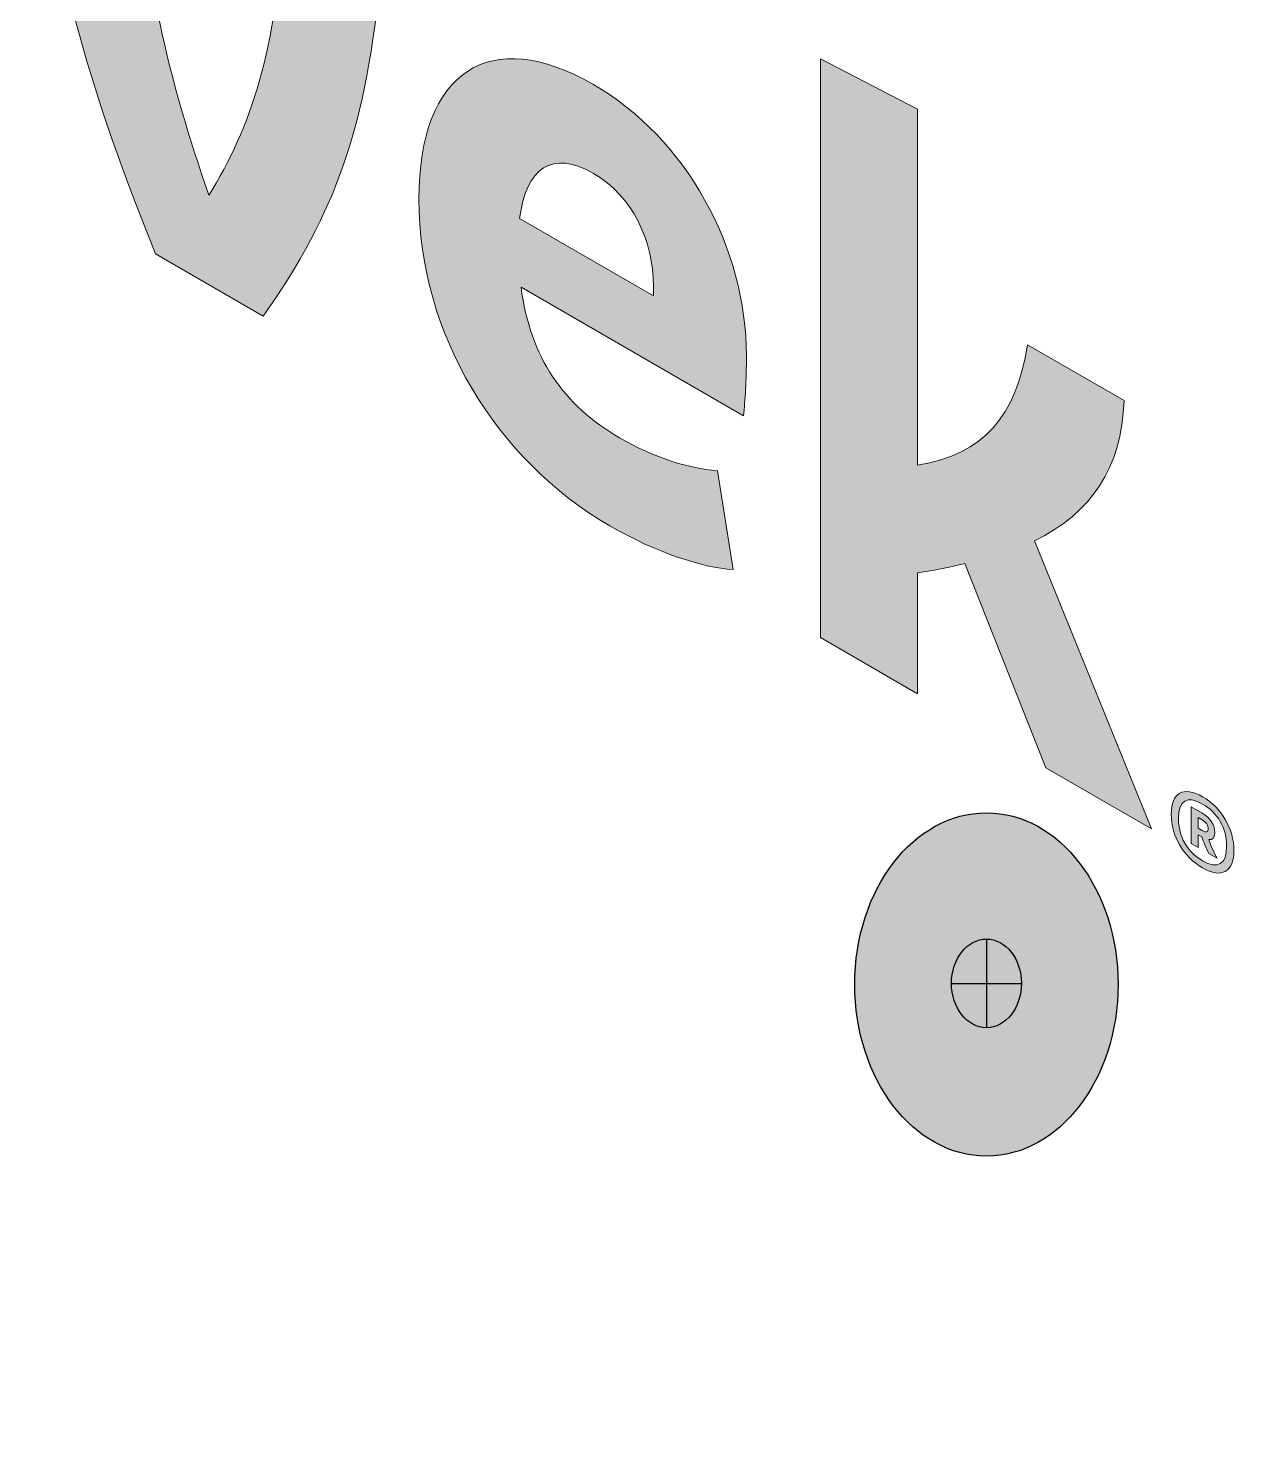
# Model space of a CAD drawing. Header units: inches. Extents: x -20.8 to 74.7, y -53.7 to 19.1.
# Drawn here: x 9.198 to 9.665, y -30.401 to -29.852 of the extents above; entities that cross this region are included whole.
import ezdxf

# ---------------------------------------------------------------- set-up
doc = ezdxf.new("R2010")
doc.units = ezdxf.units.IN
doc.header["$MEASUREMENT"] = 0
for name, color, linetype, lineweight in [('G-ANNO-TTLB', 7, 'Continuous', 0), ('LOGOS', 7, 'Continuous', 0), ('TYVEK', 7, 'Continuous', 0)]:
    doc.layers.add(name, color=color, linetype=linetype, lineweight=lineweight)

# ---------------------------------------------------------------- blocks, each defined once
blk = doc.blocks.new('Block_320')
at = {"layer": 'TYVEK', "true_color": 0x003b71, "transparency": 33554687}
h = blk.add_hatch(color=156, dxfattribs=at)
h.dxf.hatch_style = 2
edge = h.paths.add_edge_path()
edge.add_ellipse((9.56862, -30.22141), major_axis=(0, 0.0664), ratio=0.766948, start_angle=0, end_angle=360)
at = {"layer": 'TYVEK', "color": 252, "lineweight": 25, "true_color": 0x838484}
for p, q in [((9.56862, -30.20386), (9.56862, -30.23813)), ((9.5551, -30.221), (9.58213, -30.221))]:
    blk.add_line(p, q, dxfattribs=at)
at = {"layer": 'TYVEK', "color": 18, "lineweight": 25, "true_color": 0x000000}
blk.add_ellipse((9.56862, -30.22141), major_axis=(0, 0.0664), ratio=0.766948, dxfattribs=at)
at = {"layer": 'TYVEK', "color": 252, "lineweight": 25, "true_color": 0x838484}
blk.add_ellipse((9.56862, -30.221), major_axis=(0, 0.01714), ratio=0.788846, dxfattribs=at)
blk = doc.blocks.new('Block_314')
at = {"layer": 'TYVEK'}
blk.add_blockref('Block_320', (0, 0), dxfattribs=at)
blk = doc.blocks.new('Block_780')
at = {"layer": 'LOGOS', "true_color": 0x838484, "transparency": 33554687}
h = blk.add_hatch(color=252, dxfattribs=at)
h.dxf.hatch_style = 2
edge = h.paths.add_edge_path()
edge.add_spline(control_points=[(9.29685, -29.80785), (9.2944, -29.85983), (9.28404, -29.89008), (9.26797, -29.91608), (9.25244, -29.87184), (9.24237, -29.82979), (9.23937, -29.77466), (9.23937, -29.77466), (9.2015, -29.7528), (9.2015, -29.7528), (9.20559, -29.81792), (9.21785, -29.86529), (9.24727, -29.9388), (9.24727, -29.9388), (9.28895, -29.96286), (9.28895, -29.96286), (9.31728, -29.92269), (9.32899, -29.88917), (9.33444, -29.82955), (9.33444, -29.82955), (9.29685, -29.80785), (9.29685, -29.80785)], knot_values=[0, 0, 0, 0, 1, 1, 1, 2, 2, 2, 3, 3, 3, 4, 4, 4, 5, 5, 5, 6, 6, 6, 7, 7, 7, 7], degree=3, periodic=0)
h = blk.add_hatch(color=252, dxfattribs=at)
h.dxf.hatch_style = 2
edge = h.paths.add_edge_path()
edge.add_spline(control_points=[(9.38809, -29.92517), (9.38809, -29.92517), (9.43985, -29.95505), (9.43985, -29.95505), (9.43985, -29.95505), (9.43985, -29.9513), (9.43985, -29.9513), (9.43985, -29.93382), (9.43168, -29.9163), (9.4167, -29.90764), (9.4009, -29.89852), (9.39055, -29.90535), (9.38809, -29.92517)], knot_values=[0, 0, 0, 0, 1, 1, 1, 2, 2, 2, 3, 3, 3, 4, 4, 4, 4], degree=3, periodic=0)
edge = h.paths.add_edge_path()
edge.add_spline(control_points=[(9.47064, -30.06089), (9.45865, -30.06021), (9.44094, -30.05436), (9.42296, -30.04398), (9.3791, -30.01866), (9.34914, -29.96951), (9.34914, -29.91767), (9.34914, -29.86802), (9.37665, -29.85017), (9.4167, -29.87329), (9.45238, -29.8939), (9.47581, -29.93646), (9.47581, -29.97831), (9.47581, -29.98768), (9.47527, -29.99548), (9.47472, -30.00141), (9.47472, -30.00141), (9.38864, -29.95171), (9.38864, -29.95171), (9.39218, -29.97874), (9.40498, -29.99738), (9.42678, -30.00996), (9.44013, -30.01767), (9.45293, -30.02162), (9.46464, -30.02276), (9.46464, -30.02276), (9.47064, -30.06089), (9.47064, -30.06089)], knot_values=[0, 0, 0, 0, 1, 1, 1, 2, 2, 2, 3, 3, 3, 4, 4, 4, 5, 5, 5, 6, 6, 6, 7, 7, 7, 8, 8, 8, 9, 9, 9, 9], degree=3, periodic=0)
h = blk.add_hatch(color=252, dxfattribs=at)
h.dxf.hatch_style = 2
edge = h.paths.add_edge_path()
edge.add_spline(control_points=[(9.58723, -30.04982), (9.58723, -30.04982), (9.63245, -30.16118), (9.63245, -30.16118), (9.63245, -30.16118), (9.59159, -30.13759), (9.59159, -30.13759), (9.59159, -30.13759), (9.56026, -30.05861), (9.56026, -30.05861), (9.55454, -30.05999), (9.54854, -30.06121), (9.54201, -30.06212), (9.54201, -30.06212), (9.54201, -30.10896), (9.54201, -30.10896), (9.54201, -30.10896), (9.50441, -30.08726), (9.50441, -30.08726), (9.50441, -30.08726), (9.50441, -29.86335), (9.50441, -29.86335), (9.50441, -29.86335), (9.54201, -29.88287), (9.54201, -29.88287), (9.54201, -29.88287), (9.54201, -30.02059), (9.54201, -30.02059), (9.56761, -30.01632), (9.58015, -30.0017), (9.5845, -29.97392), (9.5845, -29.97392), (9.62182, -29.99547), (9.62182, -29.99547), (9.62101, -30.02185), (9.60902, -30.03898), (9.58723, -30.04982)], knot_values=[0, 0, 0, 0, 1, 1, 1, 2, 2, 2, 3, 3, 3, 4, 4, 4, 5, 5, 5, 6, 6, 6, 7, 7, 7, 8, 8, 8, 9, 9, 9, 10, 10, 10, 11, 11, 11, 12, 12, 12, 12], degree=3, periodic=0)
at = {"layer": 'LOGOS'}
for points, knots in [([(9.29685, -29.80785), (9.2944, -29.85983), (9.28404, -29.89008), (9.26797, -29.91608), (9.25244, -29.87184), (9.24237, -29.82979), (9.23937, -29.77466), (9.23937, -29.77466), (9.2015, -29.7528), (9.2015, -29.7528), (9.20559, -29.81792), (9.21785, -29.86529), (9.24727, -29.9388), (9.24727, -29.9388), (9.28895, -29.96286), (9.28895, -29.96286), (9.31728, -29.92269), (9.32899, -29.88917), (9.33444, -29.82955), (9.33444, -29.82955), (9.29685, -29.80785), (9.29685, -29.80785)], [0, 0, 0, 0, 1, 1, 1, 2, 2, 2, 3, 3, 3, 4, 4, 4, 5, 5, 5, 6, 6, 6, 7, 7, 7, 7]), ([(9.47064, -30.06089), (9.45865, -30.06021), (9.44094, -30.05436), (9.42296, -30.04398), (9.3791, -30.01866), (9.34914, -29.96951), (9.34914, -29.91767), (9.34914, -29.86802), (9.37665, -29.85017), (9.4167, -29.87329), (9.45238, -29.8939), (9.47581, -29.93646), (9.47581, -29.97831), (9.47581, -29.98768), (9.47527, -29.99548), (9.47472, -30.00141), (9.47472, -30.00141), (9.38864, -29.95171), (9.38864, -29.95171), (9.39218, -29.97874), (9.40498, -29.99738), (9.42678, -30.00996), (9.44013, -30.01767), (9.45293, -30.02162), (9.46464, -30.02276), (9.46464, -30.02276), (9.47064, -30.06089), (9.47064, -30.06089)], [0, 0, 0, 0, 1, 1, 1, 2, 2, 2, 3, 3, 3, 4, 4, 4, 5, 5, 5, 6, 6, 6, 7, 7, 7, 8, 8, 8, 9, 9, 9, 9]), ([(9.58723, -30.04982), (9.58723, -30.04982), (9.63245, -30.16118), (9.63245, -30.16118), (9.63245, -30.16118), (9.59159, -30.13759), (9.59159, -30.13759), (9.59159, -30.13759), (9.56026, -30.05861), (9.56026, -30.05861), (9.55454, -30.05999), (9.54854, -30.06121), (9.54201, -30.06212), (9.54201, -30.06212), (9.54201, -30.10896), (9.54201, -30.10896), (9.54201, -30.10896), (9.50441, -30.08726), (9.50441, -30.08726), (9.50441, -30.08726), (9.50441, -29.86335), (9.50441, -29.86335), (9.50441, -29.86335), (9.54201, -29.88287), (9.54201, -29.88287), (9.54201, -29.88287), (9.54201, -30.02059), (9.54201, -30.02059), (9.56761, -30.01632), (9.58015, -30.0017), (9.5845, -29.97392), (9.5845, -29.97392), (9.62182, -29.99547), (9.62182, -29.99547), (9.62101, -30.02185), (9.60902, -30.03898), (9.58723, -30.04982)], [0, 0, 0, 0, 1, 1, 1, 2, 2, 2, 3, 3, 3, 4, 4, 4, 5, 5, 5, 6, 6, 6, 7, 7, 7, 8, 8, 8, 9, 9, 9, 10, 10, 10, 11, 11, 11, 12, 12, 12, 12]), ([(9.38809, -29.92517), (9.38809, -29.92517), (9.43985, -29.95505), (9.43985, -29.95505), (9.43985, -29.95505), (9.43985, -29.9513), (9.43985, -29.9513), (9.43985, -29.93382), (9.43168, -29.9163), (9.4167, -29.90764), (9.4009, -29.89852), (9.39055, -29.90535), (9.38809, -29.92517)], [0, 0, 0, 0, 1, 1, 1, 2, 2, 2, 3, 3, 3, 4, 4, 4, 4])]:
    blk.add_open_spline(points, degree=3, knots=knots, dxfattribs=at)
blk = doc.blocks.new('Block_779')
at = {"layer": 'LOGOS'}
blk.add_blockref('Block_780', (0, 0), dxfattribs=at)
blk = doc.blocks.new('Block_781')
at = {"layer": 'LOGOS', "true_color": 0x838484, "transparency": 33554687}
h = blk.add_hatch(color=252, dxfattribs=at)
h.dxf.hatch_style = 2
edge = h.paths.add_edge_path()
edge.add_spline(control_points=[(9.65048, -30.15686), (9.65048, -30.15686), (9.65048, -30.16096), (9.65048, -30.16096), (9.65048, -30.16096), (9.65204, -30.16186), (9.65204, -30.16186), (9.65355, -30.16273), (9.65436, -30.16274), (9.65436, -30.16118), (9.65436, -30.15962), (9.65355, -30.15864), (9.65204, -30.15777), (9.65204, -30.15777), (9.65048, -30.15686), (9.65048, -30.15686)], knot_values=[0, 0, 0, 0, 1, 1, 1, 2, 2, 2, 3, 3, 3, 4, 4, 4, 5, 5, 5, 5], degree=3, periodic=0)
edge = h.paths.add_edge_path()
edge.add_spline(control_points=[(9.64782, -30.15273), (9.64782, -30.15273), (9.65204, -30.15517), (9.65204, -30.15517), (9.65532, -30.15706), (9.65693, -30.15978), (9.65693, -30.16266), (9.65693, -30.16462), (9.65612, -30.1656), (9.65456, -30.16539), (9.65537, -30.16765), (9.65642, -30.16999), (9.65778, -30.17262), (9.65778, -30.17262), (9.65461, -30.17079), (9.65461, -30.17079), (9.65345, -30.16845), (9.6526, -30.1664), (9.65189, -30.16432), (9.65189, -30.16432), (9.65048, -30.1635), (9.65048, -30.1635), (9.65048, -30.1635), (9.65048, -30.1684), (9.65048, -30.1684), (9.65048, -30.1684), (9.64782, -30.16687), (9.64782, -30.16687), (9.64782, -30.16687), (9.64782, -30.15273), (9.64782, -30.15273)], knot_values=[0, 0, 0, 0, 1, 1, 1, 2, 2, 2, 3, 3, 3, 4, 4, 4, 5, 5, 5, 6, 6, 6, 7, 7, 7, 8, 8, 8, 9, 9, 9, 10, 10, 10, 10], degree=3, periodic=0)
edge = h.paths.add_edge_path()
edge.add_spline(control_points=[(9.6522, -30.15162), (9.64626, -30.14819), (9.64288, -30.15017), (9.64288, -30.15721), (9.64288, -30.16431), (9.64626, -30.17012), (9.6522, -30.17355), (9.65808, -30.17695), (9.66151, -30.17506), (9.66151, -30.16796), (9.66151, -30.16092), (9.65808, -30.15502), (9.6522, -30.15162)], knot_values=[0, 0, 0, 0, 1, 1, 1, 2, 2, 2, 3, 3, 3, 4, 4, 4, 4], degree=3, periodic=0)
edge = h.paths.add_edge_path()
edge.add_spline(control_points=[(9.6522, -30.14879), (9.65949, -30.15301), (9.66433, -30.16116), (9.66433, -30.16959), (9.66433, -30.17801), (9.65944, -30.1805), (9.6522, -30.17632), (9.6448, -30.17204), (9.64007, -30.16401), (9.64007, -30.15558), (9.64007, -30.14716), (9.64485, -30.14455), (9.6522, -30.14879)], knot_values=[0, 0, 0, 0, 1, 1, 1, 2, 2, 2, 3, 3, 3, 4, 4, 4, 4], degree=3, periodic=0)
at = {"layer": 'LOGOS'}
for points, knots in [([(9.6522, -30.14879), (9.65949, -30.15301), (9.66433, -30.16116), (9.66433, -30.16959), (9.66433, -30.17801), (9.65944, -30.1805), (9.6522, -30.17632), (9.6448, -30.17204), (9.64007, -30.16401), (9.64007, -30.15558), (9.64007, -30.14716), (9.64485, -30.14455), (9.6522, -30.14879)], [0, 0, 0, 0, 1, 1, 1, 2, 2, 2, 3, 3, 3, 4, 4, 4, 4]), ([(9.6522, -30.15162), (9.64626, -30.14819), (9.64288, -30.15017), (9.64288, -30.15721), (9.64288, -30.16431), (9.64626, -30.17012), (9.6522, -30.17355), (9.65808, -30.17695), (9.66151, -30.17506), (9.66151, -30.16796), (9.66151, -30.16092), (9.65808, -30.15502), (9.6522, -30.15162)], [0, 0, 0, 0, 1, 1, 1, 2, 2, 2, 3, 3, 3, 4, 4, 4, 4]), ([(9.64782, -30.15273), (9.64782, -30.15273), (9.65204, -30.15517), (9.65204, -30.15517), (9.65532, -30.15706), (9.65693, -30.15978), (9.65693, -30.16266), (9.65693, -30.16462), (9.65612, -30.1656), (9.65456, -30.16539), (9.65537, -30.16765), (9.65642, -30.16999), (9.65778, -30.17262), (9.65778, -30.17262), (9.65461, -30.17079), (9.65461, -30.17079), (9.65345, -30.16845), (9.6526, -30.1664), (9.65189, -30.16432), (9.65189, -30.16432), (9.65048, -30.1635), (9.65048, -30.1635), (9.65048, -30.1635), (9.65048, -30.1684), (9.65048, -30.1684), (9.65048, -30.1684), (9.64782, -30.16687), (9.64782, -30.16687), (9.64782, -30.16687), (9.64782, -30.15273), (9.64782, -30.15273)], [0, 0, 0, 0, 1, 1, 1, 2, 2, 2, 3, 3, 3, 4, 4, 4, 5, 5, 5, 6, 6, 6, 7, 7, 7, 8, 8, 8, 9, 9, 9, 10, 10, 10, 10]), ([(9.65048, -30.15686), (9.65048, -30.15686), (9.65048, -30.16096), (9.65048, -30.16096), (9.65048, -30.16096), (9.65204, -30.16186), (9.65204, -30.16186), (9.65355, -30.16273), (9.65436, -30.16274), (9.65436, -30.16118), (9.65436, -30.15962), (9.65355, -30.15864), (9.65204, -30.15777), (9.65204, -30.15777), (9.65048, -30.15686), (9.65048, -30.15686)], [0, 0, 0, 0, 1, 1, 1, 2, 2, 2, 3, 3, 3, 4, 4, 4, 5, 5, 5, 5])]:
    blk.add_open_spline(points, degree=3, knots=knots, dxfattribs=at)
blk = doc.blocks.new('Block_778')
at = {"layer": 'LOGOS'}
for name in ['Block_779', 'Block_781']:
    blk.add_blockref(name, (0, 0), dxfattribs=at)
blk = doc.blocks.new('Block_777')
at = {"layer": 'LOGOS'}
blk.add_blockref('Block_778', (0, 0), dxfattribs=at)
blk = doc.blocks.new('Block_775')
at = {"layer": 'LOGOS'}
blk.add_blockref('Block_777', (0, 0), dxfattribs=at)

msp = doc.modelspace()

# ---------------------------------------------------------------- hatches: boundary and pattern name
at = {"layer": 'G-ANNO-TTLB', "true_color": 0xb9529f, "transparency": 33554687}
h = msp.add_hatch(color=233, dxfattribs=at)
edge = h.paths.add_edge_path()
edge.add_spline(control_points=[(19.88318, -53.74872), (19.88318, -53.74872), (-20.81685, -53.74872), (-20.81685, -53.74872), (-20.81685, -53.74872), (-20.81685, -19.61342), (-20.81685, -19.61342), (-20.81685, -19.61342), (19.88318, -19.61342), (19.88318, -19.61342), (19.88318, -19.61342), (19.88318, -53.74872), (19.88318, -53.74872)], knot_values=[0, 0, 0, 0, 1, 1, 1, 2, 2, 2, 3, 3, 3, 4, 4, 4, 4], degree=3, periodic=0)
edge = h.paths.add_edge_path()
edge.add_spline(control_points=[(-20.69182, -19.73846), (-20.69182, -19.73846), (-20.69182, -53.62369), (-20.69182, -53.62369), (-20.69182, -53.62369), (19.75814, -53.62369), (19.75814, -53.62369), (19.75814, -53.62369), (19.75814, -19.73846), (19.75814, -19.73846), (19.75814, -19.73846), (-20.69182, -19.73846), (-20.69182, -19.73846)], knot_values=[0, 0, 0, 0, 1, 1, 1, 2, 2, 2, 3, 3, 3, 4, 4, 4, 4], degree=3, periodic=0)
edge.add_line((-20.69182, -19.73846), (-20.69182, -19.73846))

# ---------------------------------------------------------------- linework, layer by layer
at = {"layer": 'G-ANNO-TTLB'}
for points in [[(19.88318, -53.74872), (19.88318, -53.74872), (-20.81685, -53.74872), (-20.81685, -53.74872), (-20.81685, -53.74872), (-20.81685, -19.61342), (-20.81685, -19.61342), (-20.81685, -19.61342), (19.88318, -19.61342), (19.88318, -19.61342), (19.88318, -19.61342), (19.88318, -53.74872), (19.88318, -53.74872)], [(-20.69182, -19.73846), (-20.69182, -19.73846), (-20.69182, -53.62369), (-20.69182, -53.62369), (-20.69182, -53.62369), (19.75814, -53.62369), (19.75814, -53.62369), (19.75814, -53.62369), (19.75814, -19.73846), (19.75814, -19.73846), (19.75814, -19.73846), (-20.69182, -19.73846), (-20.69182, -19.73846)]]:
    msp.add_open_spline(points, degree=3, knots=[0, 0, 0, 0, 1, 1, 1, 2, 2, 2, 3, 3, 3, 4, 4, 4, 4], dxfattribs=at)

# ---------------------------------------------------------------- block references
at = {"layer": 'LOGOS'}
msp.add_blockref('Block_775', (0, 0), dxfattribs=at)
at = {"layer": 'TYVEK'}
msp.add_blockref('Block_314', (0, 0), dxfattribs=at)

doc.saveas('drawing.dxf')
